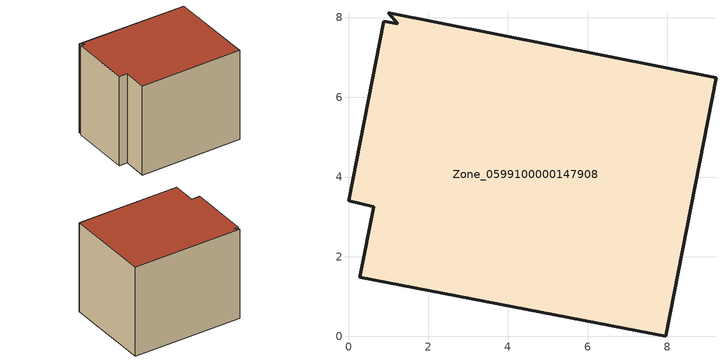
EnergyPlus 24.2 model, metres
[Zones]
Zone_0599100000147908
 floor ground (C_G): 0.28,1.49 0.63,3.25 0,3.4 0.89,7.91 1.23,7.85 1,8.13 9.22,6.49 7.96,0 z0
 wall outside (C_F): 0.63,3.25 0.28,1.49 7.96,0 9.22,6.49 1,8.13 1.23,7.85 0.89,7.91 0,3.4 0.63,3.25 z0:7.05
 roof outside (C_R): 1,8.13 1.23,7.85 0.89,7.91 0,3.4 0.63,3.25 0.28,1.49 7.96,0 9.22,6.49 z7.05
[BUILDING]
Pand.0599100000147908: North Axis=0; Terrain=City; Loads Convergence Tolerance Value=0.04; Temperature Convergence Tolerance Value=0.4; Solar Distribution=FullExterior; Maximum Number of Warmup Days=25; Minimum Number of Warmup Days=1
[Site:Location]
Rotterdam.The.Hague.AP_ZH_NLD Design_Conditions: Latitude=51.96; Longitude=4.45; Time Zone=1; Elevation=-4.5
[SITE:GROUNDTEMPERATURE:BUILDINGSURFACE]
18, 18, 18, 18, 18, 18, 18, 18, 18, 18, 18, 18
[MATERIAL] Thermal Absorptance=0.9; Solar Absorptance=0.7; Visible Absorptance=0.7
Name | Roughness | Thickness | Conductivity | Density | Specific Heat
G.TC.1946 | MediumSmooth | 0.15 | 1 | 540 | 1210
F.TC.1946 | Rough | 0.3 | 0.857143 | 1920 | 840
R.TC.1946 | MediumRough | 0.2 | 0.909091 | 1500 | 1000
[CONSTRUCTION]
C_G: G.TC.1946
C_F: F.TC.1946
C_R: R.TC.1946
[ZONE]
Zone_0599100000147908: Type=1; Multiplier=1; Ceiling Height=Autocalculate; Volume=Autocalculate; Floor Area=autocalculate; Part of Total Floor Area=Yes
[ZONEINFILTRATION:DESIGNFLOWRATE]
Infil_Zone_0599100000147908: Zone or ZoneList or Space or SpaceList=Zone_0599100000147908; Schedule=AlwaysOn; Design Flow Rate Calculation Method=Flow/Area; Flow Rate per Floor Area=0.003; Constant Term Coefficient=1; Temperature Term Coefficient=0; Velocity Term Coefficient=0; Velocity Squared Term Coefficient=0
[HVACTEMPLATE:ZONE:IDEALLOADSAIRSYSTEM]
Zone_0599100000147908: Maximum Heating Supply Air Temperature=50; Minimum Cooling Supply Air Temperature=13; Maximum Heating Supply Air Humidity Ratio=0.0156; Minimum Cooling Supply Air Humidity Ratio=0.0077; Heating Limit=NoLimit; Cooling Limit=NoLimit; Dehumidification Control Type=ConstantSensibleHeatRatio; Cooling Sensible Heat Ratio=0.7; Dehumidification Setpoint=60; Humidification Control Type=None; Humidification Setpoint=30; Outdoor Air Method=None; Outdoor Air Flow Rate per Person=0.00944; Outdoor Air Flow Rate per Zone Floor Area=0; Outdoor Air Flow Rate per Zone=0; Demand Controlled Ventilation Type=None; Outdoor Air Economizer Type=NoEconomizer; Heat Recovery Type=None; Sensible Heat Recovery Effectiveness=0.7; Latent Heat Recovery Effectiveness=0.65
[ZONECONTROL:THERMOSTAT]
ThermostatControl_Zone_0599100000147908: Zone or ZoneList=Zone_0599100000147908; Control Type Schedule=DualSetpointControlType; Control 1=Thermostat_Zone_0599100000147908; Temperature Difference Between Cutout And Setpoint=0
[THERMOSTATSETPOINT:DUALSETPOINT]
Thermostat_Zone_0599100000147908: Heating Setpoint Temperature Schedule=HeatingSetpoint_Zone_0599100000147908; Cooling Setpoint Temperature Schedule=CoolingSetpoint_Zone_0599100000147908
[SCHEDULE:COMPACT]
HeatingSetpoint_Zone_0599100000147908: Through: 12/31, For: AllDays, Until: 24:00, 21
CoolingSetpoint_Zone_0599100000147908: Through: 12/31, For: AllDays, Until: 24:00, 24
DualSetpointControlType: Through: 12/31, For: AllDays, Until: 24:00, 4
AlwaysOn: Through: 12/31, For: AllDays, Until: 24:00, 1
